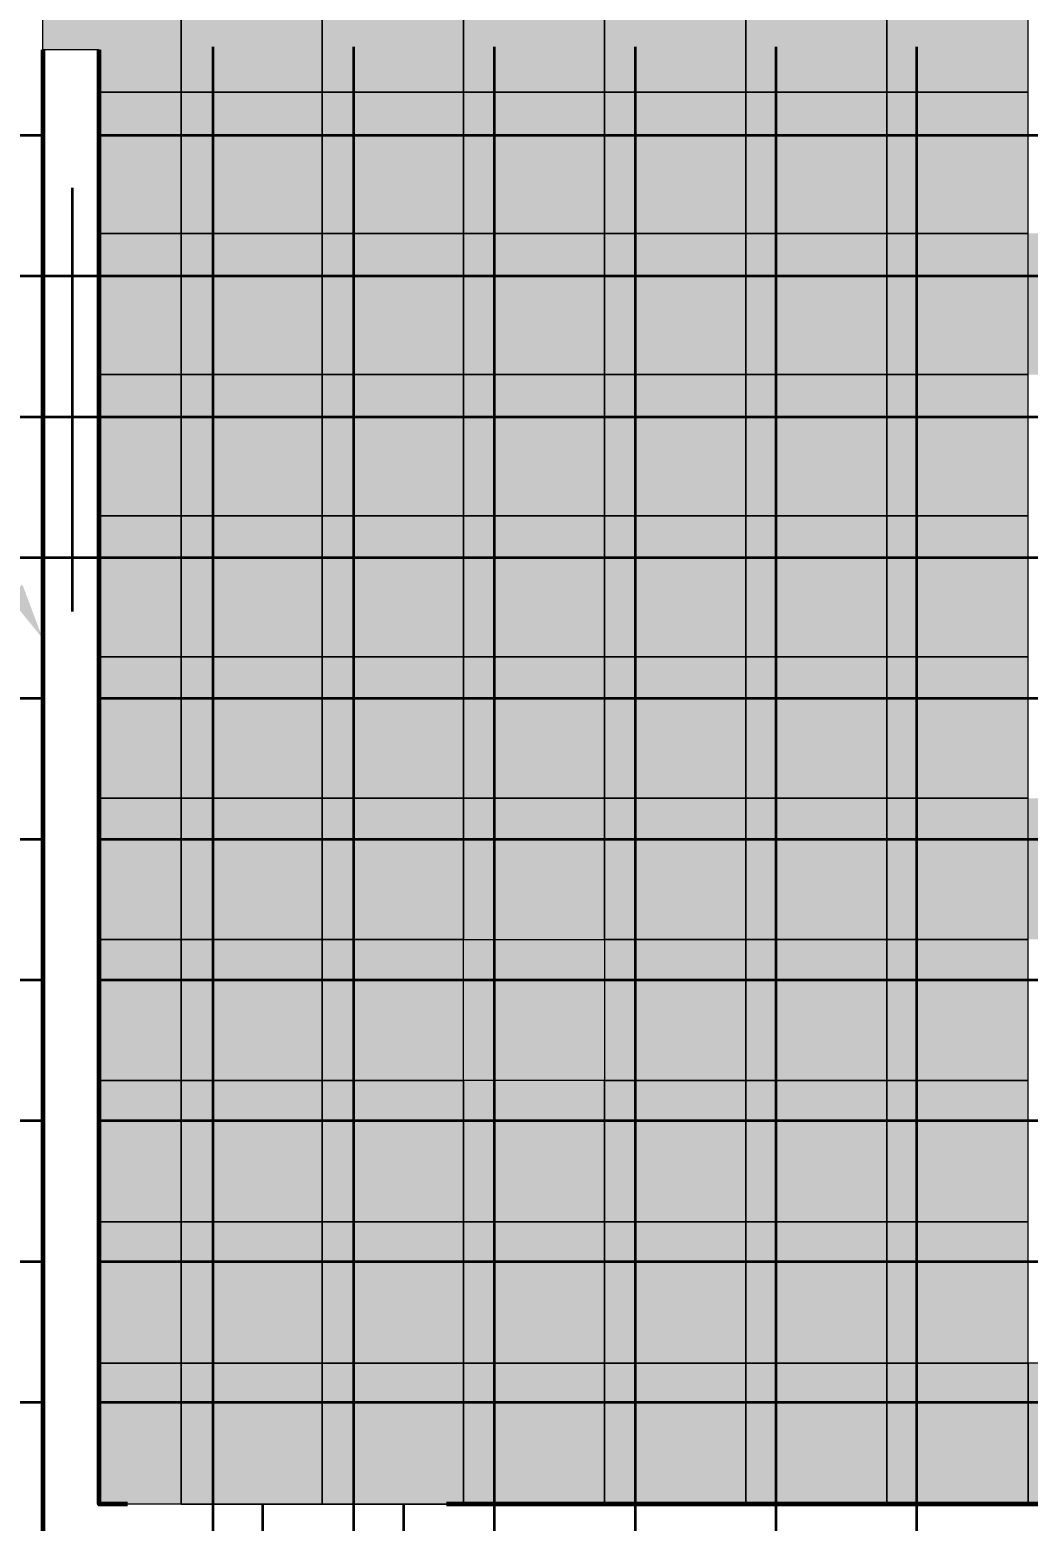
# Model space of a CAD drawing. Header units: millimetres. Extents: x -510890 to 418982, y -118257 to 141350.
# Drawn here: x 253440 to 256976, y -58621 to -53341 of the extents above; entities that cross this region are included whole.
import ezdxf
from ezdxf import colors
from ezdxf.entities.mleader import LeaderData, LeaderLine
from ezdxf.math import Vec2, Vec3

# ---------------------------------------------------------------- set-up
doc = ezdxf.new("R2010")
doc.units = ezdxf.units.MM
doc.layers.add('АР_Площадь контур', color=220, linetype='Continuous', lineweight=35, plot=False)
doc.styles.add('Архитект', font='isocpeur.ttf', dxfattribs={"width": 0.8, "oblique": 8})

msp = doc.modelspace()

# ---------------------------------------------------------------- hatches: boundary and pattern name
at = {"layer": 'АР_Площадь контур', "true_color": 0x000000, "transparency": 33554687}
h = msp.add_hatch(dxfattribs=at)
h.set_pattern_fill('ANSI37', color=18, scale=157, angle=45, style=0)
h.set_pattern_definition([(90, (2999.9, -126491.3), (-498.475, 0), []), (180, (2999.9, -126491.3), (-6e-14, -498.475), [])])
h.paths.add_polyline_path([(253485.5, -64835.6), (249675.5, -64835.6), (249675.5, -54583.1), (249375.5, -54583.1), (249375.5, -55295.6), (245745.5, -55295.6), (245745.5, -54508.2), (245545.5, -54508.2), (245545.5, -52808.2), (245745.5, -52808.2), (245745.5, -52246.8), (249375.5, -52246.8), (249375.5, -52583.1), (249575.5, -52583.1), (249575.5, -51625.6), (249675.5, -51625.6), (249675.5, -51225.6), (253485.5, -51225.6), (253485.5, -62985.9), (253685.5, -62985.9), (253685.5, -62515.8), (259875.5, -62515.5), (259875.5, -64735.6), (253685.5, -64735.6), (253685.5, -64485.8), (253485.5, -64485.9)])
at = {"layer": 'АР_Площадь контур', "lineweight": 5, "ltscale": 300, "true_color": 0xb8b9bc, "transparency": 33554687}
h = msp.add_hatch(color=9, dxfattribs=at)
h.dxf.hatch_style = 1
h.paths.add_polyline_path([(253475.5, -52561.2), (252975.5, -52561.2)], flags=17)
h.paths.add_polyline_path([(254475.5, -53061.2), (253975.5, -53061.2), (253975.5, -53561.2), (254475.5, -53561.2)])
h.paths.add_polyline_path([(254475.5, -53561.2), (253975.5, -53561.2)], flags=17)
h.paths.add_polyline_path([(254975.5, -53061.2), (254475.5, -53061.2), (254475.5, -54061.2), (254975.5, -54061.2)])
h.paths.add_polyline_path([(254975.5, -54061.2), (254475.5, -54061.2), (254475.5, -54561.2), (254975.5, -54561.2)])
h.paths.add_polyline_path([(255475.5, -54061.2), (254975.5, -54061.2), (254975.5, -54561.2), (255475.5, -54561.2)])
h.paths.add_polyline_path([(255475.5, -54561.2), (254975.5, -54561.2)])
h.paths.add_polyline_path([(255975.5, -54061.2), (255475.5, -54061.2), (255475.5, -55061.2), (255975.5, -55061.2)])
h.paths.add_polyline_path([(255975.5, -55061.2), (255475.5, -55061.2), (255475.5, -55561.2), (255975.5, -55561.2)])
h.paths.add_polyline_path([(256475.5, -55061.2), (255975.5, -55061.2), (255975.5, -55561.2), (256475.5, -55561.2)])
h.paths.add_polyline_path([(256475.5, -55561.2), (255975.5, -55561.2)], flags=17)
h.paths.add_polyline_path([(256975.5, -55061.2), (256475.5, -55061.2), (256475.5, -56061.2), (256975.5, -56061.2)])
h.paths.add_polyline_path([(256975.5, -56061.2), (256475.5, -56061.2), (256475.5, -56561.2), (256975.5, -56561.2)])
h.paths.add_polyline_path([(257475.5, -56061.2), (256975.5, -56061.2), (256975.5, -56561.2), (257475.5, -56561.2)])
h.paths.add_polyline_path([(257475.5, -56561.2), (256975.5, -56561.2)], flags=17)
h.paths.add_polyline_path([(257975.5, -56061.2), (257475.5, -56061.2), (257475.5, -57061.2), (257975.5, -57061.2)])
h.paths.add_polyline_path([(257975.5, -57061.2), (257475.5, -57061.2), (257475.5, -57561.2), (257975.5, -57561.2)])
h.paths.add_polyline_path([(258475.5, -57061.2), (257975.5, -57061.2), (257975.5, -57561.2), (258475.5, -57561.2)])
h.paths.add_polyline_path([(258475.5, -57561.2), (258475.5, -58061.2)], flags=17)
h.paths.add_polyline_path([(258975.5, -57061.2), (258475.5, -57061.2), (258475.5, -58061.2), (258975.5, -58061.2)])
h.paths.add_polyline_path([(258975.5, -58061.2), (258475.5, -58061.2), (258475.5, -58561.2), (258975.5, -58561.2)])
h.paths.add_polyline_path([(253485.5, -52561.2), (253485.5, -53061.2), (253975.5, -53061.2), (253975.5, -52561.2)])
h.paths.add_polyline_path([(253685.5, -53411.1), (253685.5, -53561.2), (253975.5, -53561.2), (253975.5, -53061.2), (253485.5, -53061.2), (253485.5, -53411.1)])
at = {"layer": 'АР_Площадь контур', "lineweight": 5, "ltscale": 300, "transparency": 33554687}
h = msp.add_hatch(color=252, dxfattribs=at)
h.dxf.hatch_style = 1
h.paths.add_polyline_path([(255475.5, -53061.2), (254975.5, -53061.2), (254975.5, -53561.2), (255475.5, -53561.2)])
at = {"layer": 'АР_Площадь контур', "lineweight": 5, "ltscale": 300, "true_color": 0x828487, "transparency": 33554687}
h = msp.add_hatch(color=252, dxfattribs=at)
h.dxf.hatch_style = 1
h.paths.add_polyline_path([(255975.4, -53061.2), (255475.4, -53061.2), (255475.4, -53561.2), (255975.4, -53561.2)])
h = msp.add_hatch(color=252, dxfattribs=at)
h.dxf.hatch_style = 1
h.paths.add_polyline_path([(256475.4, -53061.2), (255975.4, -53061.2), (255975.4, -53561.2), (256475.4, -53561.2)])
h = msp.add_hatch(color=252, dxfattribs=at)
h.dxf.hatch_style = 1
h.paths.add_polyline_path([(256975.4, -53061.2), (256475.4, -53061.2), (256475.4, -53561.2), (256975.4, -53561.2)])
at = {"layer": 'АР_Площадь контур', "true_color": 0x000000, "transparency": 33554687}
h = msp.add_hatch(dxfattribs=at)
h.set_pattern_fill('ANSI37', color=18, scale=157, angle=45, style=0)
h.set_pattern_definition([(90, (139938.06, -126491.3), (-498.475, 0), []), (180, (139938.06, -126491.3), (-6e-14, -498.475), [])])
h.paths.add_polyline_path([(259975.5, -61675.6), (259875.5, -61675.6), (253685.5, -61675.6), (253685.5, -55400.6), (253485.5, -55400.6), (253485.5, -53900.6), (253685.5, -53900.6), (253685.5, -53400.6), (259975.5, -53400.6)])
at = {"layer": 'АР_Площадь контур', "lineweight": 5, "ltscale": 300, "true_color": 0x828487, "transparency": 33554687}
h = msp.add_hatch(color=252, dxfattribs=at)
h.dxf.hatch_style = 1
h.paths.add_polyline_path([(253685.5, -53561.2), (253685.5, -54061.2), (253975.5, -54061.2), (253975.5, -53561.2)])
h = msp.add_hatch(color=252, dxfattribs=at)
h.dxf.hatch_style = 1
h.paths.add_polyline_path([(254475.5, -53561.2), (253975.5, -53561.2), (253975.5, -54061.2), (254475.5, -54061.2)])
at = {"layer": 'АР_Площадь контур', "lineweight": 5, "ltscale": 300, "transparency": 33554687}
h = msp.add_hatch(color=252, dxfattribs=at)
h.dxf.hatch_style = 1
h.paths.add_polyline_path([(255475.5, -53561.2), (254975.5, -53561.2), (254975.5, -54061.2), (255475.5, -54061.2)])
h = msp.add_hatch(color=252, dxfattribs=at)
h.dxf.hatch_style = 1
h.paths.add_polyline_path([(255975.5, -53561.2), (255475.5, -53561.2), (255475.5, -54061.2), (255975.5, -54061.2)])
h = msp.add_hatch(color=252, dxfattribs=at)
h.dxf.hatch_style = 1
h.paths.add_polyline_path([(256475.5, -53561.2), (255975.5, -53561.2), (255975.5, -54061.2), (256475.5, -54061.2)])
at = {"layer": 'АР_Площадь контур', "lineweight": 5, "ltscale": 300, "true_color": 0x828487, "transparency": 33554687}
h = msp.add_hatch(color=252, dxfattribs=at)
h.dxf.hatch_style = 1
h.paths.add_polyline_path([(256975.4, -53561.2), (256475.4, -53561.2), (256475.4, -54061.2), (256975.4, -54061.2)])
at = {"layer": 'АР_Площадь контур', "lineweight": 5, "ltscale": 300, "transparency": 33554687}
h = msp.add_hatch(color=252, dxfattribs=at)
h.dxf.hatch_style = 1
h.paths.add_polyline_path([(253685.5, -54061.2), (253685.5, -55061.2), (253975.5, -55061.2), (253975.5, -54061.2)])
at = {"layer": 'АР_Площадь контур', "lineweight": 5, "ltscale": 300, "true_color": 0x828487, "transparency": 33554687}
h = msp.add_hatch(color=252, dxfattribs=at)
h.dxf.hatch_style = 1
h.paths.add_polyline_path([(254475.5, -54061.2), (253975.5, -54061.2), (253975.5, -54561.2), (254475.5, -54561.2)])
at = {"layer": 'АР_Площадь контур', "lineweight": 5, "ltscale": 300, "transparency": 33554687}
h = msp.add_hatch(color=252, dxfattribs=at)
h.dxf.hatch_style = 1
h.paths.add_polyline_path([(256475.5, -54061.2), (255975.5, -54061.2), (255975.5, -54561.2), (256475.5, -54561.2)])
at = {"layer": 'АР_Площадь контур', "lineweight": 5, "ltscale": 300, "true_color": 0x828487, "transparency": 33554687}
h = msp.add_hatch(color=252, dxfattribs=at)
h.dxf.hatch_style = 1
h.paths.add_polyline_path([(256975.4, -54061.2), (256475.4, -54061.2), (256475.4, -54561.2), (256975.4, -54561.2)])
h = msp.add_hatch(color=252, dxfattribs=at)
h.dxf.hatch_style = 1
h.paths.add_polyline_path([(257475.4, -54061.2), (256975.4, -54061.2), (256975.4, -54561.2), (257475.4, -54561.2)])
h = msp.add_hatch(color=252, dxfattribs=at)
h.dxf.hatch_style = 1
h.paths.add_polyline_path([(254475.5, -54561.2), (253975.5, -54561.2), (253975.5, -55061.2), (254475.5, -55061.2)])
h = msp.add_hatch(color=252, dxfattribs=at)
h.dxf.hatch_style = 1
h.paths.add_polyline_path([(254975.5, -54561.2), (254475.5, -54561.2), (254475.5, -55061.2), (254975.5, -55061.2)])
h = msp.add_hatch(color=252, dxfattribs=at)
h.dxf.hatch_style = 1
h.paths.add_polyline_path([(255475.5, -54561.2), (254975.5, -54561.2), (254975.5, -55061.2), (255475.5, -55061.2)])
at = {"layer": 'АР_Площадь контур', "lineweight": 5, "ltscale": 300, "transparency": 33554687}
h = msp.add_hatch(color=252, dxfattribs=at)
h.dxf.hatch_style = 1
h.paths.add_polyline_path([(256475.5, -54561.2), (255975.5, -54561.2), (255975.5, -55061.2), (256475.5, -55061.2)])
h = msp.add_hatch(color=252, dxfattribs=at)
h.dxf.hatch_style = 1
h.paths.add_polyline_path([(256975.5, -54561.2), (256475.5, -54561.2), (256475.5, -55061.2), (256975.5, -55061.2)])
h = msp.add_hatch(color=252, dxfattribs=at)
h.dxf.hatch_style = 1
h.paths.add_polyline_path([(253685.5, -55061.2), (253685.5, -55561.2), (253975.5, -55561.2), (253975.5, -55061.2)])
h = msp.add_hatch(color=252, dxfattribs=at)
h.dxf.hatch_style = 1
h.paths.add_polyline_path([(254475.5, -55061.2), (253975.5, -55061.2), (253975.5, -55561.2), (254475.5, -55561.2)])
h = msp.add_hatch(color=252, dxfattribs=at)
h.dxf.hatch_style = 1
h.paths.add_polyline_path([(254975.5, -55061.2), (254475.5, -55061.2), (254475.5, -56061.2), (254975.5, -56061.2)])
at = {"layer": 'АР_Площадь контур', "lineweight": 5, "ltscale": 300, "true_color": 0x828487, "transparency": 33554687}
h = msp.add_hatch(color=252, dxfattribs=at)
h.dxf.hatch_style = 1
h.paths.add_polyline_path([(255475.5, -55061.2), (254975.5, -55061.2), (254975.5, -55561.2), (255475.5, -55561.2)])
at = {"layer": 'АР_Площадь контур', "lineweight": 5, "ltscale": 300, "true_color": 0xb8b9bc, "transparency": 33554687}
h = msp.add_hatch(color=9, dxfattribs=at)
h.dxf.hatch_style = 1
h.paths.add_polyline_path([(253685.5, -55561.2), (253685.5, -56061.2), (253975.5, -56061.2), (253975.5, -55561.2)])
h = msp.add_hatch(color=9, dxfattribs=at)
h.dxf.hatch_style = 1
h.paths.add_polyline_path([(254475.5, -55561.2), (253975.5, -55561.2), (253975.5, -56061.2), (254475.5, -56061.2)])
at = {"layer": 'АР_Площадь контур', "lineweight": 5, "ltscale": 300, "true_color": 0x828487, "transparency": 33554687}
h = msp.add_hatch(color=252, dxfattribs=at)
h.dxf.hatch_style = 1
h.paths.add_polyline_path([(255475.5, -55561.2), (254975.5, -55561.2), (254975.5, -56061.2), (255475.5, -56061.2)])
h = msp.add_hatch(color=252, dxfattribs=at)
h.dxf.hatch_style = 1
h.paths.add_polyline_path([(255975.5, -55561.2), (255475.5, -55561.2), (255475.5, -56061.2), (255975.5, -56061.2)])
h = msp.add_hatch(color=252, dxfattribs=at)
h.dxf.hatch_style = 1
h.paths.add_polyline_path([(256475.5, -55561.2), (255975.5, -55561.2), (255975.5, -56061.2), (256475.5, -56061.2)])
h = msp.add_hatch(color=252, dxfattribs=at)
h.dxf.hatch_style = 1
h.paths.add_polyline_path([(253685.5, -56061.2), (253685.5, -57061.2), (253975.5, -57061.2), (253975.5, -56061.2)])
at = {"layer": 'АР_Площадь контур', "lineweight": 5, "ltscale": 300, "true_color": 0xb8b9bc, "transparency": 33554687}
h = msp.add_hatch(color=9, dxfattribs=at)
h.dxf.hatch_style = 1
h.paths.add_polyline_path([(254475.5, -56061.2), (253975.5, -56061.2), (253975.5, -56561.2), (254475.5, -56561.2)])
at = {"layer": 'АР_Площадь контур', "lineweight": 5, "ltscale": 300, "transparency": 33554687}
h = msp.add_hatch(color=252, dxfattribs=at)
h.dxf.hatch_style = 1
h.paths.add_polyline_path([(254975.5, -56061.2), (254475.5, -56061.2), (254475.5, -56561.2), (254975.5, -56561.2)])
h = msp.add_hatch(color=252, dxfattribs=at)
h.dxf.hatch_style = 1
h.paths.add_polyline_path([(255475.5, -56061.2), (254975.5, -56061.2), (254975.5, -56561.2), (255475.5, -56561.2)])
h = msp.add_hatch(color=252, dxfattribs=at)
h.dxf.hatch_style = 1
h.paths.add_polyline_path([(255975.5, -56061.2), (255475.5, -56061.2), (255475.5, -57061.2), (255975.5, -57061.2)])
at = {"layer": 'АР_Площадь контур', "lineweight": 5, "ltscale": 300, "true_color": 0x828487, "transparency": 33554687}
h = msp.add_hatch(color=252, dxfattribs=at)
h.dxf.hatch_style = 1
h.paths.add_polyline_path([(256475.5, -56061.2), (255975.5, -56061.2), (255975.5, -56561.2), (256475.5, -56561.2)])
at = {"layer": 'АР_Площадь контур', "lineweight": 5, "ltscale": 300, "true_color": 0xb8b9bc, "transparency": 33554687}
h = msp.add_hatch(color=9, dxfattribs=at)
h.dxf.hatch_style = 1
h.paths.add_polyline_path([(254475.5, -56561.2), (253975.5, -56561.2), (253975.5, -57061.2), (254475.5, -57061.2)])
h = msp.add_hatch(color=9, dxfattribs=at)
h.dxf.hatch_style = 1
h.paths.add_polyline_path([(254975.5, -56561.2), (254475.5, -56561.2), (254475.5, -57061.2), (254975.5, -57061.2)])
h = msp.add_hatch(color=9, dxfattribs=at)
h.dxf.hatch_style = 1
h.paths.add_polyline_path([(255475.5, -56561.2), (254975.5, -56561.2), (254975.5, -57061.2), (255475.5, -57061.2)])
at = {"layer": 'АР_Площадь контур', "lineweight": 5, "ltscale": 300, "true_color": 0x828487, "transparency": 33554687}
h = msp.add_hatch(color=252, dxfattribs=at)
h.dxf.hatch_style = 1
h.paths.add_polyline_path([(256475.5, -56561.2), (255975.5, -56561.2), (255975.5, -57061.2), (256475.5, -57061.2)])
h = msp.add_hatch(color=252, dxfattribs=at)
h.dxf.hatch_style = 1
h.paths.add_polyline_path([(256975.5, -56561.2), (256475.5, -56561.2), (256475.5, -57061.2), (256975.5, -57061.2)])
h = msp.add_hatch(color=252, dxfattribs=at)
h.dxf.hatch_style = 1
h.paths.add_polyline_path([(253685.5, -57061.2), (253685.5, -57561.2), (253975.5, -57561.2), (253975.5, -57061.2)])
h = msp.add_hatch(color=252, dxfattribs=at)
h.dxf.hatch_style = 1
h.paths.add_polyline_path([(254975.5, -57061.2), (253975.5, -57061.2), (253975.5, -57561.2), (254975.5, -57561.2)])
at = {"layer": 'АР_Площадь контур', "lineweight": 5, "ltscale": 300, "true_color": 0xb8b9bc, "transparency": 33554687}
h = msp.add_hatch(color=9, dxfattribs=at)
h.dxf.hatch_style = 1
h.paths.add_polyline_path([(255475.5, -57061.2), (254975.5, -57061.2), (254975.5, -57561.2), (255475.5, -57561.2)])
at = {"layer": 'АР_Площадь контур', "lineweight": 5, "ltscale": 300, "transparency": 33554687}
h = msp.add_hatch(color=252, dxfattribs=at)
h.dxf.hatch_style = 1
h.paths.add_polyline_path([(255975.5, -57061.2), (255475.5, -57061.2), (255475.5, -57561.2), (255975.5, -57561.2)])
h = msp.add_hatch(color=252, dxfattribs=at)
h.dxf.hatch_style = 1
h.paths.add_polyline_path([(256475.5, -57061.2), (255975.5, -57061.2), (255975.5, -57561.2), (256475.5, -57561.2)])
h = msp.add_hatch(color=252, dxfattribs=at)
h.dxf.hatch_style = 1
h.paths.add_polyline_path([(256975.5, -57061.2), (256475.5, -57061.2), (256475.5, -58061.2), (256975.5, -58061.2)])
h = msp.add_hatch(color=252, dxfattribs=at)
h.dxf.hatch_style = 1
h.paths.add_polyline_path([(253685.5, -57561.2), (253685.5, -58061.2), (253975.5, -58061.2), (253975.5, -57561.2)])
h = msp.add_hatch(color=252, dxfattribs=at)
h.dxf.hatch_style = 1
h.paths.add_polyline_path([(254475.5, -57561.2), (253975.5, -57561.2), (253975.5, -58561.2), (254475.5, -58561.2)])
at = {"layer": 'АР_Площадь контур', "lineweight": 5, "ltscale": 300, "true_color": 0x828487, "transparency": 33554687}
h = msp.add_hatch(color=252, dxfattribs=at)
h.dxf.hatch_style = 1
h.paths.add_polyline_path([(254975.5, -57613.7), (254975.5, -57561.2), (254639.4, -57561.2), (254475.5, -57561.2), (254475.5, -58061.2), (254975.5, -58061.2)])
at = {"layer": 'АР_Площадь контур', "lineweight": 5, "ltscale": 300, "true_color": 0xb8b9bc, "transparency": 33554687}
h = msp.add_hatch(color=9, dxfattribs=at)
h.dxf.hatch_style = 1
h.paths.add_polyline_path([(255475.5, -57561.2), (254975.5, -57561.2), (254975.5, -58061.2), (255475.5, -58061.2)])
h = msp.add_hatch(color=9, dxfattribs=at)
h.dxf.hatch_style = 1
h.paths.add_polyline_path([(255975.5, -57561.2), (255475.5, -57561.2), (255475.5, -58061.2), (255975.5, -58061.2)])
h = msp.add_hatch(color=9, dxfattribs=at)
h.dxf.hatch_style = 1
h.paths.add_polyline_path([(256475.5, -57561.2), (255975.5, -57561.2), (255975.5, -58061.2), (256475.5, -58061.2)])
h = msp.add_hatch(color=9, dxfattribs=at)
h.dxf.hatch_style = 1
h.paths.add_polyline_path([(253975.5, -58061.2), (253685.5, -58061.2), (253685.5, -58561.2), (253975.5, -58561.2)])
at = {"layer": 'АР_Площадь контур', "lineweight": 5, "ltscale": 300, "true_color": 0x828487, "transparency": 33554687}
h = msp.add_hatch(color=252, dxfattribs=at)
h.dxf.hatch_style = 1
h.paths.add_polyline_path([(254975.5, -58061.2), (254475.5, -58061.2), (254475.5, -58561.2), (254975.5, -58561.2)])
h = msp.add_hatch(color=252, dxfattribs=at)
h.dxf.hatch_style = 1
h.paths.add_polyline_path([(255975.5, -58061.2), (254975.5, -58061.2), (254975.5, -58561.2), (255975.5, -58561.2)])
at = {"layer": 'АР_Площадь контур', "lineweight": 5, "ltscale": 300, "true_color": 0xb8b9bc, "transparency": 33554687}
h = msp.add_hatch(color=9, dxfattribs=at)
h.dxf.hatch_style = 1
h.paths.add_polyline_path([(256475.5, -58061.2), (255975.5, -58061.2), (255975.5, -58561.2), (256475.5, -58561.2)])
at = {"layer": 'АР_Площадь контур', "lineweight": 5, "ltscale": 300, "transparency": 33554687}
h = msp.add_hatch(color=252, dxfattribs=at)
h.dxf.hatch_style = 1
h.paths.add_polyline_path([(256975.5, -58061.2), (256475.5, -58061.2), (256475.5, -58561.2), (256975.5, -58561.2)])
h = msp.add_hatch(color=252, dxfattribs=at)
h.dxf.hatch_style = 1
h.paths.add_polyline_path([(257975.5, -58061.2), (256975.5, -58061.2), (256975.5, -58561.2), (257975.5, -58561.2)])
at = {"layer": 'АР_Площадь контур', "true_color": 0x000000, "transparency": 33554687}
h = msp.add_hatch(dxfattribs=at)
h.set_pattern_fill('ANSI37', color=18, scale=157, angle=45, style=0)
h.set_pattern_definition([(90, (399819.87, 29351.63), (-498.475, 0), []), (180, (399819.87, 29351.63), (-6e-14, -498.475), [])])
h.paths.add_polyline_path([(253685.5, -58681.2), (253785.4, -58681.2), (253785.4, -58561.2), (254915.4, -58561.2), (254915.4, -58679.8), (259975.5, -58681.2), (259975.5, -61675.6), (259875.5, -61675.6), (258859.7, -61675.6), (253685.5, -61675.6), (253685.5, -61262.8), (253485.5, -61262.8), (253485.5, -59762.8), (253685.5, -59762.8)])

# ---------------------------------------------------------------- linework, layer by layer
at = {"layer": 'АР_Площадь контур', "lineweight": 5, "ltscale": 300}
for points in [[(253685.5, -44625.2), (253685.5, -44625.2), (259975.5, -44625.2), (259975.5, -58561.2), (253685.5, -58561.2), (253685.5, -58561.2), (253685.5, -53411.1), (253485.5, -53411.1), (253485.5, -51911.1), (253685.5, -51911.1), (253685.5, -49417.6), (253685.5, -49417.6), (253685.5, -49417.6), (253685.5, -49417.6), (253685.5, -44625.2)], [(253975.5, -53561.2), (253975.5, -53061.2), (253485.5, -53061.2)], [(254475.5, -53561.2), (254475.5, -53061.2), (253975.5, -53061.2), (253975.5, -53561.2), (254475.5, -53561.2)], [(254975.5, -53561.2), (254975.5, -53061.2), (254475.5, -53061.2), (254475.5, -53561.2), (254975.5, -53561.2)], [(255475.5, -53561.2), (255475.5, -53061.2), (254975.5, -53061.2), (254975.5, -53561.2), (255475.5, -53561.2)], [(255975.5, -53561.2), (255975.5, -53061.2), (255475.5, -53061.2), (255475.5, -53561.2), (255975.5, -53561.2)], [(256475.5, -53561.2), (256475.5, -53061.2), (255975.5, -53061.2), (255975.5, -53561.2), (256475.5, -53561.2)], [(256975.5, -53561.2), (256975.5, -53061.2), (256475.5, -53061.2), (256475.5, -53561.2), (256975.5, -53561.2)], [(253975.5, -54061.2), (253975.5, -53561.2), (253685.5, -53561.2)], [(253685.5, -53561.2), (253975.5, -53561.2)], [(254475.5, -54061.2), (254475.5, -53561.2), (253975.5, -53561.2), (253975.5, -54061.2), (254475.5, -54061.2)], [(254975.5, -54061.2), (254975.5, -53561.2), (254475.5, -53561.2), (254475.5, -54061.2), (254975.5, -54061.2)], [(255475.5, -54061.2), (255475.5, -53561.2), (254975.5, -53561.2), (254975.5, -54061.2), (255475.5, -54061.2)], [(255975.5, -54061.2), (255975.5, -53561.2), (255475.5, -53561.2), (255475.5, -54061.2), (255975.5, -54061.2)], [(256475.5, -54061.2), (256475.5, -53561.2), (255975.5, -53561.2), (255975.5, -54061.2), (256475.5, -54061.2)], [(256975.5, -54061.2), (256975.5, -53561.2), (256475.5, -53561.2), (256475.5, -54061.2), (256975.5, -54061.2)], [(253975.5, -54561.2), (253975.5, -54061.2), (253685.5, -54061.2)], [(253685.5, -54061.2), (253975.5, -54061.2)], [(254475.5, -54561.2), (254475.5, -54061.2), (253975.5, -54061.2), (253975.5, -54561.2), (254475.5, -54561.2)], [(254975.5, -54561.2), (254975.5, -54061.2), (254475.5, -54061.2), (254475.5, -54561.2), (254975.5, -54561.2)], [(255475.5, -54561.2), (255475.5, -54061.2), (254975.5, -54061.2), (254975.5, -54561.2), (255475.5, -54561.2)], [(255975.5, -54561.2), (255975.5, -54061.2), (255475.5, -54061.2), (255475.5, -54561.2), (255975.5, -54561.2)], [(256475.5, -54561.2), (256475.5, -54061.2), (255975.5, -54061.2), (255975.5, -54561.2), (256475.5, -54561.2)], [(256975.5, -54561.2), (256975.5, -54061.2), (256475.5, -54061.2), (256475.5, -54561.2), (256975.5, -54561.2)], [(253975.5, -55061.2), (253975.5, -54561.2), (253685.5, -54561.2)], [(253685.5, -54561.2), (253975.5, -54561.2)], [(254475.5, -55061.2), (254475.5, -54561.2), (253975.5, -54561.2), (253975.5, -55061.2), (254475.5, -55061.2)], [(254975.5, -55061.2), (254975.5, -54561.2), (254475.5, -54561.2), (254475.5, -55061.2), (254975.5, -55061.2)], [(255475.5, -55061.2), (255475.5, -54561.2), (254975.5, -54561.2), (254975.5, -55061.2), (255475.5, -55061.2)], [(255975.5, -55061.2), (255975.5, -54561.2), (255475.5, -54561.2), (255475.5, -55061.2), (255975.5, -55061.2)], [(256475.5, -55061.2), (256475.5, -54561.2), (255975.5, -54561.2), (255975.5, -55061.2), (256475.5, -55061.2)], [(256975.5, -55061.2), (256975.5, -54561.2), (256475.5, -54561.2), (256475.5, -55061.2), (256975.5, -55061.2)], [(253975.5, -55561.2), (253975.5, -55061.2), (253685.5, -55061.2)], [(253685.5, -55061.2), (253975.5, -55061.2)], [(254475.5, -55561.2), (254475.5, -55061.2), (253975.5, -55061.2), (253975.5, -55561.2), (254475.5, -55561.2)], [(254975.5, -55561.2), (254975.5, -55061.2), (254475.5, -55061.2), (254475.5, -55561.2), (254975.5, -55561.2)], [(255475.5, -55561.2), (255475.5, -55061.2), (254975.5, -55061.2), (254975.5, -55561.2), (255475.5, -55561.2)], [(255975.5, -55561.2), (255975.5, -55061.2), (255475.5, -55061.2), (255475.5, -55561.2), (255975.5, -55561.2)], [(256475.5, -55561.2), (256475.5, -55061.2), (255975.5, -55061.2), (255975.5, -55561.2), (256475.5, -55561.2)], [(256975.5, -55561.2), (256975.5, -55061.2), (256475.5, -55061.2), (256475.5, -55561.2), (256975.5, -55561.2)], [(253975.5, -56061.2), (253975.5, -55561.2), (253685.5, -55561.2)], [(253685.5, -55561.2), (253975.5, -55561.2)], [(254475.5, -56061.2), (254475.5, -55561.2), (253975.5, -55561.2), (253975.5, -56061.2), (254475.5, -56061.2)], [(254975.5, -56061.2), (254975.5, -55561.2), (254475.5, -55561.2), (254475.5, -56061.2), (254975.5, -56061.2)], [(255475.5, -56061.2), (255475.5, -55561.2), (254975.5, -55561.2), (254975.5, -56061.2), (255475.5, -56061.2)], [(255975.5, -56061.2), (255975.5, -55561.2), (255475.5, -55561.2), (255475.5, -56061.2), (255975.5, -56061.2)], [(256475.5, -56061.2), (256475.5, -55561.2), (255975.5, -55561.2), (255975.5, -56061.2), (256475.5, -56061.2)], [(256975.5, -56061.2), (256975.5, -55561.2), (256475.5, -55561.2), (256475.5, -56061.2), (256975.5, -56061.2)], [(253975.5, -56561.2), (253975.5, -56061.2), (253685.5, -56061.2)], [(253685.5, -56061.2), (253975.5, -56061.2)], [(254475.5, -56561.2), (254475.5, -56061.2), (253975.5, -56061.2), (253975.5, -56561.2), (254475.5, -56561.2)], [(254975.5, -56561.2), (254975.5, -56061.2), (254475.5, -56061.2), (254475.5, -56561.2), (254975.5, -56561.2)], [(255475.5, -56561.2), (255475.5, -56061.2), (254975.5, -56061.2), (254975.5, -56561.2), (255475.5, -56561.2)], [(255975.5, -56561.2), (255975.5, -56061.2), (255475.5, -56061.2), (255475.5, -56561.2), (255975.5, -56561.2)], [(256475.5, -56561.2), (256475.5, -56061.2), (255975.5, -56061.2), (255975.5, -56561.2), (256475.5, -56561.2)], [(256975.5, -56561.2), (256975.5, -56061.2), (256475.5, -56061.2), (256475.5, -56561.2), (256975.5, -56561.2)], [(253975.5, -57061.2), (253975.5, -56561.2), (253685.5, -56561.2)], [(253685.5, -56561.2), (253975.5, -56561.2)], [(254475.5, -57061.2), (254475.5, -56561.2), (253975.5, -56561.2), (253975.5, -57061.2), (254475.5, -57061.2)], [(254975.5, -57061.2), (254975.5, -56561.2), (254475.5, -56561.2), (254475.5, -57061.2), (254975.5, -57061.2)], [(255975.5, -57061.2), (255975.5, -56561.2), (255475.5, -56561.2), (255475.5, -57061.2), (255975.5, -57061.2)], [(256475.5, -57061.2), (256475.5, -56561.2), (255975.5, -56561.2), (255975.5, -57061.2), (256475.5, -57061.2)], [(256975.5, -57061.2), (256975.5, -56561.2), (256475.5, -56561.2), (256475.5, -57061.2), (256975.5, -57061.2)], [(253975.5, -57561.2), (253975.5, -57061.2), (253685.5, -57061.2)], [(253685.5, -57061.2), (253975.5, -57061.2)], [(254475.5, -57561.2), (254475.5, -57061.2), (253975.5, -57061.2), (253975.5, -57561.2), (254475.5, -57561.2)], [(254975.5, -57561.2), (254975.5, -57061.2), (254475.5, -57061.2), (254475.5, -57561.2), (254975.5, -57561.2)], [(255475.5, -57561.2), (255475.5, -57061.2), (254975.5, -57061.2), (254975.5, -57561.2), (255475.5, -57561.2)], [(255975.5, -57561.2), (255975.5, -57061.2), (255475.5, -57061.2), (255475.5, -57561.2), (255975.5, -57561.2)], [(256475.5, -57561.2), (256475.5, -57061.2), (255975.5, -57061.2), (255975.5, -57561.2), (256475.5, -57561.2)], [(256975.5, -57561.2), (256975.5, -57061.2), (256475.5, -57061.2), (256475.5, -57561.2), (256975.5, -57561.2)], [(253975.5, -58061.2), (253975.5, -57561.2), (253685.5, -57561.2)], [(253685.5, -57561.2), (253975.5, -57561.2)], [(254475.5, -58061.2), (254475.5, -57561.2), (253975.5, -57561.2), (253975.5, -58061.2), (254475.5, -58061.2)], [(254975.5, -58061.2), (254975.5, -57561.2), (254475.5, -57561.2), (254475.5, -58061.2), (254975.5, -58061.2)], [(255475.5, -58061.2), (255475.5, -57561.2), (254975.5, -57561.2), (254975.5, -58061.2), (255475.5, -58061.2)], [(255975.5, -58061.2), (255975.5, -57561.2), (255475.5, -57561.2), (255475.5, -58061.2), (255975.5, -58061.2)], [(256475.5, -58061.2), (256475.5, -57561.2), (255975.5, -57561.2), (255975.5, -58061.2), (256475.5, -58061.2)], [(256975.5, -58061.2), (256975.5, -57561.2), (256475.5, -57561.2), (256475.5, -58061.2), (256975.5, -58061.2)], [(253975.5, -58561.2), (253975.5, -58061.2), (253685.5, -58061.2)], [(253685.5, -58061.2), (253975.5, -58061.2)], [(254475.5, -58561.2), (254475.5, -58061.2), (253975.5, -58061.2), (253975.5, -58561.2), (254475.5, -58561.2)], [(254975.5, -58561.2), (254975.5, -58061.2), (254475.5, -58061.2), (254475.5, -58561.2), (254975.5, -58561.2)], [(255475.5, -58561.2), (255475.5, -58061.2), (254975.5, -58061.2), (254975.5, -58561.2), (255475.5, -58561.2)], [(255975.5, -58561.2), (255975.5, -58061.2), (255475.5, -58061.2), (255475.5, -58561.2), (255975.5, -58561.2)], [(256475.5, -58561.2), (256475.5, -58061.2), (255975.5, -58061.2), (255975.5, -58561.2), (256475.5, -58561.2)], [(256975.5, -58561.2), (256975.5, -58061.2), (256475.5, -58061.2), (256475.5, -58561.2), (256975.5, -58561.2)], [(256975.5, -58561.2), (256975.5, -58061.2), (256475.5, -58061.2), (256475.5, -58561.2), (256975.5, -58561.2)], [(257475.5, -58561.2), (257475.5, -58061.2), (256975.5, -58061.2), (256975.5, -58561.2), (257475.5, -58561.2)]]:
    msp.add_lwpolyline(points, dxfattribs=at)
at = {"layer": 'АР_Площадь контур', "lineweight": 60}
for points in [[(253685.5, -51911.1), (253685.5, -44625.2), (259975.5, -44625.2), (259975.5, -58561.2), (254915.4, -58561.2)], [(253485.5, -53411.1), (253485.5, -59762.8)], [(253785.4, -58561.2), (253685.5, -58561.2), (253685.5, -53411.1)]]:
    msp.add_lwpolyline(points, dxfattribs=at)

# ---------------------------------------------------------------- leaders
at = {"layer": 'АР_Площадь контур'}
ml = msp.add_multileader_mtext('Standard', dxfattribs=at)
ml.set_content('Пл-5', color=256, style='Архитект')
ml.set_leader_properties(color=256, linetype='ByLayer', lineweight=-1)
ml.build(insert=Vec2(0, 0))
ml.multileader.update_dxf_attribs({"text_left_attachment_type": 6, "text_right_attachment_type": 6, "dogleg_length": 25, "arrow_head_size": 200})
ctx = ml.context
ctx.base_point, ctx.char_height, ctx.arrow_head_size, ctx.landing_gap_size, ctx.plane_origin = Vec3(251998.9, -54365.7), 250, 200, 100, Vec3(238710.6, -54330.5)
ctx.left_attachment, ctx.right_attachment = 6, 6
notes = []
notes.append((ctx, [(0, (1, 1, 0), (252834.1, -54365.7), (-1, 0), 25, [(1, [(253485.5, -55495.6)], 0, [])])]))
ctx.mtext.insert, ctx.mtext.width, ctx.mtext.defined_height, ctx.mtext.line_spacing_style, ctx.mtext.flow_direction = Vec3(252098.9, -54065.7), 3549.472, 1007.6, 2, 5
for ctx, leaders in notes:
    for number, flags, end, landing, length, lines in leaders:
        leader = LeaderData()
        leader.index, (leader.has_last_leader_line, leader.has_dogleg_vector, leader.attachment_direction) = number, flags
        leader.last_leader_point, leader.dogleg_vector, leader.dogleg_length = Vec3(end), Vec3(landing), length
        for number, points, colour, breaks in lines:
            line = LeaderLine()
            line.index, line.vertices, line.color, line.breaks = number, Vec3.list(points), colors.encode_raw_color(colour), breaks
            leader.lines.append(line)
        ctx.leaders.append(leader)

doc.saveas('drawing.dxf')
